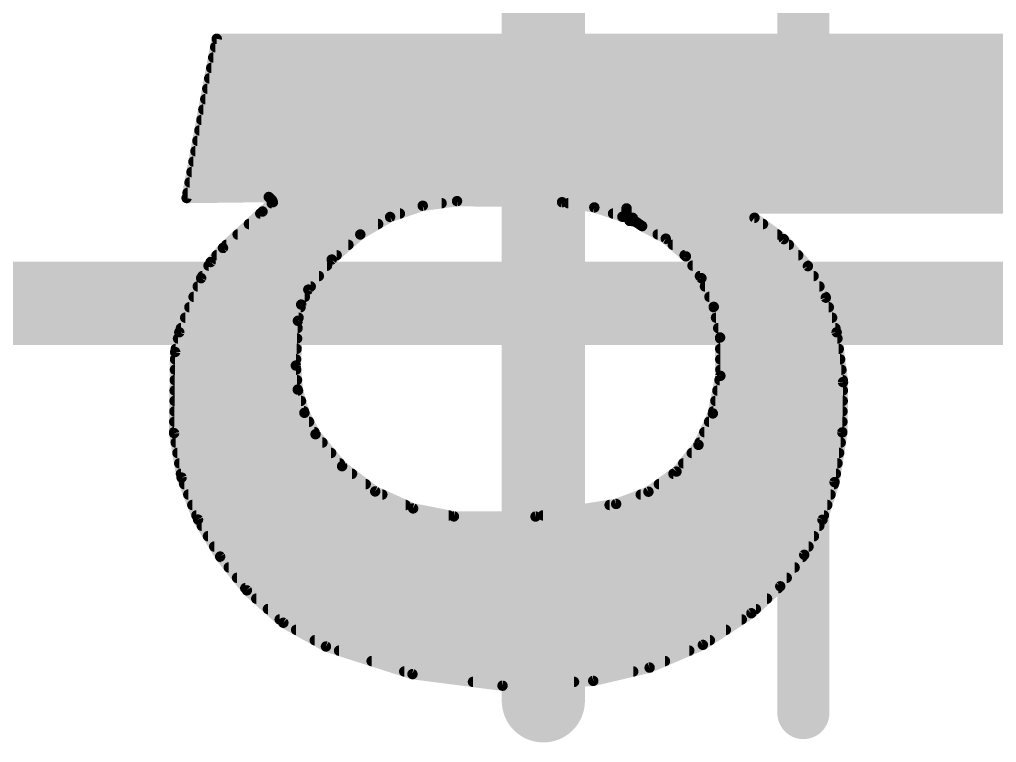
# Model space of a CAD drawing. Extents: x -0.1 to 26.8, y -10.2 to 23.
# Drawn here: x 6.341 to 8.727, y 17.708 to 19.473 of the extents above; entities that cross this region are included whole.
import ezdxf

# ---------------------------------------------------------------- set-up
doc = ezdxf.new("R2010")
doc.units = 0
for name, color, linetype in [('1', 12, 'CONTINUOUS'), ('21', 41, 'CONTINUOUS'), ('22', 40, 'CONTINUOUS'), ('51', 53, 'CONTINUOUS')]:
    doc.layers.add(name, color=color, linetype=linetype)

msp = doc.modelspace()

# ---------------------------------------------------------------- linework, layer by layer
at = {"layer": '1', "const_width": 0.2032}
msp.add_lwpolyline([(6.08, 18.78), (15.56, 18.78)], dxfattribs=at)
at = {"layer": '21', "const_width": 0.2032}
msp.add_lwpolyline([(7.62, 17.81), (7.62, 20.29)], dxfattribs=at)
at = {"layer": '21', "const_width": 0.1016}
msp.add_lwpolyline([(7.5692, 17.81, 1), (7.6708, 17.81)], format="xyb", dxfattribs=at)
at = {"layer": '22', "const_width": 0.0254}
for points in [[(6.8224, 19.4259), (6.7488, 19.0373)], [(8.8798, 19.4259), (6.8224, 19.4259)], [(6.8186, 19.4056), (8.8981, 19.4056)], [(6.8137, 19.3802), (8.921, 19.3802)], [(6.8089, 19.3548), (8.9439, 19.3548)], [(6.8041, 19.3294), (8.9668, 19.3294)], [(6.7993, 19.304), (8.9897, 19.304)], [(6.7945, 19.2786), (9.0127, 19.2786)], [(6.7897, 19.2532), (9.0356, 19.2532)], [(6.7849, 19.2278), (9.0585, 19.2278)], [(6.7801, 19.2024), (9.0814, 19.2024)], [(6.7753, 19.177), (9.1043, 19.177)], [(6.7705, 19.1516), (9.1272, 19.1516)], [(6.7656, 19.1262), (9.1501, 19.1262)], [(6.7608, 19.1008), (9.173, 19.1008)], [(6.756, 19.0754), (9.1959, 19.0754)], [(6.7512, 19.05), (9.2188, 19.05)], [(6.7488, 19.0373), (6.9494, 19.0398)], [(6.9596, 19.0271), (6.9342, 19.0043)], [(6.9494, 19.0398), (6.9571, 19.0322)], [(6.9571, 19.0322), (6.9596, 19.0271)], [(7.3256, 19.0184), (7.4092, 19.0297)], [(7.4092, 19.0297), (7.6657, 19.0271)], [(7.6657, 19.0271), (7.7445, 19.0144)], [(6.9342, 19.0043), (6.8377, 18.9154)], [(6.9568, 19.0246), (7.3714, 19.0246)], [(7.2458, 18.991), (7.3256, 19.0184)], [(7.6812, 19.0246), (9.2417, 19.0246)], [(7.7445, 19.0144), (7.813, 18.9916)], [(7.8232, 18.9992), (7.8232, 19.0119)], [(7.8232, 19.0119), (9.2532, 19.0119)], [(6.9287, 18.9992), (7.2697, 18.9992)], [(7.173, 18.9484), (7.2458, 18.991)], [(7.7902, 18.9992), (7.8232, 18.9992)], [(7.813, 18.9916), (7.8167, 18.9911)], [(7.8167, 18.9911), (7.8202, 18.9925)], [(7.8202, 18.9925), (7.8226, 18.9955)], [(7.8226, 18.9955), (7.8232, 18.9992)], [(7.8384, 18.989), (7.8308, 18.9814)], [(7.8308, 18.9814), (7.8359, 18.9814)], [(7.8359, 18.9814), (7.8456, 18.9794)], [(8.1356, 18.989), (7.8384, 18.989)], [(7.8456, 18.9794), (7.8537, 18.9738)], [(8.2072, 18.937), (8.1356, 18.989)], [(6.9011, 18.9738), (7.2165, 18.9738)], [(7.8537, 18.9738), (7.8613, 18.9687)], [(7.8537, 18.9738), (8.1565, 18.9738)], [(7.8613, 18.9687), (7.919, 18.938)], [(6.8735, 18.9484), (7.173, 18.9484)], [(7.1032, 18.887), (7.173, 18.9484)], [(7.8995, 18.9484), (8.1915, 18.9484)], [(7.919, 18.938), (7.9682, 18.8949)], [(8.2662, 18.871), (8.2072, 18.937)], [(6.8377, 18.9154), (6.8076, 18.881)], [(6.846, 18.923), (7.1441, 18.923)], [(7.9362, 18.923), (8.2197, 18.923)], [(6.8221, 18.8976), (7.1152, 18.8976)], [(7.046, 18.8138), (7.1032, 18.887)], [(7.9651, 18.8976), (8.2424, 18.8976)], [(7.9682, 18.8949), (8.0061, 18.8417)], [(6.8076, 18.881), (6.7843, 18.8417)], [(6.8023, 18.8722), (7.0916, 18.8722)], [(7.9844, 18.8722), (8.2651, 18.8722)], [(8.3099, 18.7941), (8.2662, 18.871)], [(6.7843, 18.8417), (6.731, 18.7096)], [(6.7873, 18.8468), (7.0718, 18.8468)], [(8.0025, 18.8468), (8.2799, 18.8468)], [(8.0061, 18.8417), (8.0361, 18.7716)], [(6.7761, 18.8214), (7.0519, 18.8214)], [(7.0285, 18.7773), (7.046, 18.8138)], [(8.0148, 18.8214), (8.2943, 18.8214)], [(6.7659, 18.796), (7.0375, 18.796)], [(8.0257, 18.796), (8.3088, 18.796)], [(8.3363, 18.7096), (8.3099, 18.7941)], [(6.7556, 18.7706), (7.0272, 18.7706)], [(7.0206, 18.7376), (7.0285, 18.7773)], [(8.0361, 18.7716), (8.0518, 18.6969)], [(8.0363, 18.7706), (8.3172, 18.7706)], [(6.7454, 18.7452), (7.0221, 18.7452)], [(8.0417, 18.7452), (8.3252, 18.7452)], [(6.7351, 18.7198), (7.0198, 18.7198)], [(7.0155, 18.6284), (7.0206, 18.7376)], [(8.047, 18.7198), (8.3331, 18.7198)], [(6.731, 18.7096), (6.7208, 18.6614)], [(6.7278, 18.6944), (7.0186, 18.6944)], [(8.0518, 18.6969), (8.0524, 18.6033)], [(8.0518, 18.6944), (8.3382, 18.6944)], [(8.3518, 18.5879), (8.3363, 18.7096)], [(6.7224, 18.669), (7.0174, 18.669)], [(8.052, 18.669), (8.3415, 18.669)], [(6.7208, 18.6614), (6.7183, 18.4633)], [(6.7206, 18.6436), (7.0162, 18.6436)], [(7.0202, 18.5696), (7.0155, 18.6284)], [(8.0521, 18.6436), (8.3447, 18.6436)], [(6.7203, 18.6182), (7.0163, 18.6182)], [(8.0524, 18.6033), (8.034, 18.5115)], [(8.0523, 18.6182), (8.348, 18.6182)], [(6.7199, 18.5928), (7.0184, 18.5928)], [(8.0503, 18.5928), (8.3512, 18.5928)], [(8.3501, 18.4652), (8.3518, 18.5879)], [(6.7196, 18.5674), (7.0209, 18.5674)], [(7.0365, 18.513), (7.0202, 18.5696)], [(8.0452, 18.5674), (8.3515, 18.5674)], [(6.7193, 18.542), (7.0282, 18.542)], [(8.0401, 18.542), (8.3512, 18.542)], [(6.719, 18.5166), (7.0355, 18.5166)], [(7.0637, 18.4607), (7.0365, 18.513)], [(8.034, 18.5115), (7.9989, 18.4348)], [(8.035, 18.5166), (8.3508, 18.5166)], [(6.7187, 18.4912), (7.0479, 18.4912)], [(8.0247, 18.4912), (8.3505, 18.4912)], [(6.7183, 18.4658), (7.0611, 18.4658)], [(6.7183, 18.4633), (6.7367, 18.3548)], [(7.1286, 18.3826), (7.0637, 18.4607)], [(8.0131, 18.4658), (8.3501, 18.4658)], [(8.3312, 18.3439), (8.3501, 18.4652)], [(6.7222, 18.4404), (7.0806, 18.4404)], [(7.9989, 18.4348), (7.9452, 18.3696)], [(8.0015, 18.4404), (8.3462, 18.4404)], [(6.7265, 18.415), (7.1017, 18.415)], [(7.9826, 18.415), (8.3423, 18.415)], [(6.7308, 18.3896), (7.1227, 18.3896)], [(7.2094, 18.3212), (7.1286, 18.3826)], [(7.9617, 18.3896), (8.3383, 18.3896)], [(6.7351, 18.3642), (7.1528, 18.3642)], [(7.9452, 18.3696), (7.8767, 18.3205)], [(7.9377, 18.3642), (8.3344, 18.3642)], [(6.7367, 18.3548), (6.7767, 18.2524)], [(6.7429, 18.3388), (7.1862, 18.3388)], [(7.9023, 18.3388), (8.3296, 18.3388)], [(8.3017, 18.252), (8.3312, 18.3439)], [(6.7529, 18.3134), (7.2268, 18.3134)], [(7.302, 18.2796), (7.2094, 18.3212)], [(7.8767, 18.3205), (7.7978, 18.2905)], [(7.8581, 18.3134), (8.3214, 18.3134)], [(6.7628, 18.288), (7.2834, 18.288)], [(7.7978, 18.2905), (7.6009, 18.2598)], [(7.7818, 18.288), (8.3133, 18.288)], [(6.7727, 18.2626), (7.3889, 18.2626)], [(7.4016, 18.2601), (7.302, 18.2796)], [(7.619, 18.2626), (8.3052, 18.2626)], [(6.7767, 18.2524), (6.8308, 18.1622)], [(7.6009, 18.2598), (7.4016, 18.2601)], [(8.2571, 18.1664), (8.3017, 18.252)], [(6.7858, 18.2372), (8.294, 18.2372)], [(6.801, 18.2118), (8.2808, 18.2118)], [(6.8163, 18.1864), (8.2676, 18.1864)], [(6.8308, 18.1622), (6.8961, 18.0797)], [(6.8317, 18.161), (8.253, 18.161)], [(8.1987, 18.0896), (8.2571, 18.1664)], [(6.8518, 18.1356), (8.2337, 18.1356)], [(6.8719, 18.1102), (8.2144, 18.1102)], [(6.8921, 18.0848), (8.1935, 18.0848)], [(6.8961, 18.0797), (6.9851, 18.0006)], [(8.128, 18.0238), (8.1987, 18.0896)], [(6.9189, 18.0594), (8.1662, 18.0594)], [(6.9475, 18.034), (8.139, 18.034)], [(6.9761, 18.0086), (8.1047, 18.0086)], [(6.9851, 18.0006), (7.0891, 17.9426)], [(8.0096, 17.9466), (8.128, 18.0238)], [(7.0163, 17.9832), (8.0657, 17.9832)], [(7.0618, 17.9578), (8.0267, 17.9578)], [(7.0891, 17.9426), (7.3004, 17.8752)], [(7.1211, 17.9324), (7.9764, 17.9324)], [(7.8796, 17.891), (8.0096, 17.9466)], [(7.2007, 17.907), (7.917, 17.907)], [(7.2803, 17.8816), (7.8395, 17.8816)], [(7.7419, 17.8587), (7.8796, 17.891)], [(7.3004, 17.8752), (7.5204, 17.8469)], [(7.5204, 17.8469), (7.7419, 17.8587)], [(7.4482, 17.8562), (7.6949, 17.8562)]]:
    msp.add_lwpolyline(points, dxfattribs=at)
at = {"layer": '22', "const_width": 0.0127}
for points in [[(6.8224, 19.4323, 1), (6.8224, 19.4196)], [(6.8286, 19.4247, 1), (6.8162, 19.4271)], [(6.8186, 19.412, 1), (6.8186, 19.3992)], [(6.8137, 19.3866, 1), (6.8137, 19.3739)], [(6.8089, 19.3612, 1), (6.8089, 19.3484)], [(6.8041, 19.3358, 1), (6.8041, 19.323)], [(6.7993, 19.3104, 1), (6.7993, 19.2977)], [(6.7945, 19.285, 1), (6.7945, 19.2722)], [(6.7897, 19.2596, 1), (6.7897, 19.2468)], [(6.7849, 19.2342, 1), (6.7849, 19.2215)], [(6.7801, 19.2088, 1), (6.7801, 19.196)], [(6.7753, 19.1834, 1), (6.7753, 19.1706)], [(6.7705, 19.158, 1), (6.7705, 19.1453)], [(6.7656, 19.1326, 1), (6.7656, 19.1198)], [(6.7608, 19.1072, 1), (6.7608, 19.0944)], [(6.756, 19.0818, 1), (6.756, 19.0691)], [(6.7512, 19.0564, 1), (6.7512, 19.0436)], [(6.7487, 19.0436, 1), (6.7489, 19.031)], [(6.7426, 19.0385, 1), (6.755, 19.0361)], [(6.9539, 19.0443, 1), (6.9449, 19.0353)], [(6.9495, 19.0335, 1), (6.9493, 19.0461)], [(6.9628, 19.035, 1), (6.9514, 19.0294)], [(6.9526, 19.0277, 1), (6.9616, 19.0367)], [(6.9638, 19.0224, 1), (6.9554, 19.0318)], [(7.4093, 19.036, 1), (7.4091, 19.0234)], [(7.41, 19.0234, 1), (7.4084, 19.036)], [(7.6667, 19.0334, 1), (7.6647, 19.0208)], [(7.6656, 19.0208, 1), (7.6658, 19.0334)], [(6.93, 19.009, 1), (6.9384, 18.9996)], [(6.9385, 18.9996, 1), (6.9299, 19.009)], [(6.9568, 19.031, 1), (6.9568, 19.0182)], [(6.9539, 19.0243, 1), (6.9653, 19.0299)], [(7.3247, 19.0247, 1), (7.3264, 19.0121)], [(7.3277, 19.0124, 1), (7.3235, 19.0244)], [(7.3714, 19.0182, 1), (7.3714, 19.031)], [(7.6812, 19.031, 1), (7.6812, 19.0182)], [(7.7465, 19.0204, 1), (7.7425, 19.0084)], [(7.7435, 19.0081, 1), (7.7455, 19.0207)], [(7.8296, 19.0119, 1), (7.8168, 19.0119)], [(7.8232, 19.0183, 1), (7.8232, 19.0055)], [(6.9287, 19.0056, 1), (6.9287, 18.9929)], [(7.2438, 18.997, 1), (7.2479, 18.985)], [(7.249, 18.9855, 1), (7.2426, 18.9965)], [(7.2697, 18.9929, 1), (7.2697, 19.0056)], [(7.7902, 19.0056, 1), (7.7902, 18.9929)], [(7.8138, 18.9979, 1), (7.8122, 18.9853)], [(7.8144, 18.997, 1), (7.8191, 18.9852)], [(7.811, 18.9856, 1), (7.815, 18.9976)], [(7.8153, 18.9965, 1), (7.8252, 18.9886)], [(7.8159, 18.9848, 1), (7.8176, 18.9974)], [(7.8163, 18.9965, 1), (7.8289, 18.9945)], [(7.8168, 18.9992, 1), (7.8296, 18.9992)], [(7.8295, 18.9982, 1), (7.8169, 19.0002)], [(7.8276, 18.9915, 1), (7.8176, 18.9994)], [(7.8226, 18.9866, 1), (7.8179, 18.9984)], [(7.8232, 18.9929, 1), (7.8232, 19.0056)], [(7.8308, 18.9878, 1), (7.8308, 18.975)], [(7.8263, 18.9859, 1), (7.8353, 18.9769)], [(7.8372, 18.9876, 1), (7.8346, 18.9752)], [(7.8384, 18.9954, 1), (7.8384, 18.9826)], [(7.8429, 18.9845, 1), (7.8339, 18.9935)], [(7.8359, 18.975, 1), (7.8359, 18.9878)], [(7.8492, 18.9846, 1), (7.842, 18.9742)], [(7.8443, 18.9732, 1), (7.8468, 18.9856)], [(8.1393, 18.9941, 1), (8.1319, 18.9839)], [(8.1356, 18.9826, 1), (8.1356, 18.9954)], [(6.9011, 18.9802, 1), (6.9011, 18.9674)], [(7.2165, 18.9674, 1), (7.2165, 18.9802)], [(7.8537, 18.9802, 1), (7.8537, 18.9674)], [(7.8572, 18.9791, 1), (7.8502, 18.9685)], [(7.8501, 18.9686, 1), (7.8573, 18.979)], [(7.8643, 18.9743, 1), (7.8583, 18.9631)], [(7.8578, 18.9634, 1), (7.8648, 18.974)], [(8.1565, 18.9674, 1), (8.1565, 18.9802)], [(6.8735, 18.9548, 1), (6.8735, 18.942)], [(7.1698, 18.9539, 1), (7.1762, 18.9429)], [(7.1772, 18.9436, 1), (7.1688, 18.9532)], [(7.173, 18.942, 1), (7.173, 18.9548)], [(7.8995, 18.9548, 1), (7.8995, 18.942)], [(7.9232, 18.9428, 1), (7.9148, 18.9333)], [(7.916, 18.9324, 1), (7.922, 18.9436)], [(8.1915, 18.942, 1), (8.1915, 18.9548)], [(8.2119, 18.9412, 1), (8.2025, 18.9327)], [(8.2035, 18.9318, 1), (8.2109, 18.9421)], [(6.8334, 18.9201, 1), (6.842, 18.9107)], [(6.8425, 18.9112, 1), (6.8329, 18.9196)], [(6.846, 18.9294, 1), (6.846, 18.9167)], [(7.1441, 18.9167, 1), (7.1441, 18.9294)], [(7.9362, 18.9294, 1), (7.9362, 18.9167)], [(8.2197, 18.9167, 1), (8.2197, 18.9294)], [(6.8221, 18.904, 1), (6.8221, 18.8912)], [(7.099, 18.8918, 1), (7.1074, 18.8823)], [(7.1082, 18.8831, 1), (7.0982, 18.891)], [(7.1152, 18.8912, 1), (7.1152, 18.904)], [(7.9651, 18.904, 1), (7.9651, 18.8912)], [(7.9733, 18.8986, 1), (7.963, 18.8912)], [(7.964, 18.8902, 1), (7.9723, 18.8997)], [(8.2424, 18.8912, 1), (8.2424, 18.904)], [(6.8023, 18.8786, 1), (6.8023, 18.8658)], [(6.8028, 18.8852, 1), (6.8123, 18.8769)], [(6.813, 18.8778, 1), (6.8021, 18.8843)], [(7.0916, 18.8658, 1), (7.0916, 18.8786)], [(7.9844, 18.8786, 1), (7.9844, 18.8658)], [(8.2717, 18.8741, 1), (8.2606, 18.8679)], [(8.2614, 18.8668, 1), (8.2709, 18.8752)], [(8.2651, 18.8658, 1), (8.2651, 18.8786)], [(6.7788, 18.8449, 1), (6.7898, 18.8385)], [(6.7902, 18.8393, 1), (6.7784, 18.8441)], [(6.7873, 18.8532, 1), (6.7873, 18.8405)], [(7.0718, 18.8405, 1), (7.0718, 18.8532)], [(8.0025, 18.8532, 1), (8.0025, 18.8405)], [(8.0119, 18.8442, 1), (8.0003, 18.8392)], [(8.0009, 18.838, 1), (8.0113, 18.8454)], [(8.2799, 18.8405, 1), (8.2799, 18.8532)], [(6.7761, 18.8278, 1), (6.7761, 18.815)], [(7.041, 18.8177, 1), (7.051, 18.8099)], [(7.0517, 18.8111, 1), (7.0403, 18.8165)], [(7.0519, 18.815, 1), (7.0519, 18.8278)], [(8.0148, 18.8278, 1), (8.0148, 18.815)], [(8.2943, 18.815, 1), (8.2943, 18.8278)], [(6.7659, 18.8024, 1), (6.7659, 18.7896)], [(7.0375, 18.7896, 1), (7.0375, 18.8024)], [(8.0257, 18.8024, 1), (8.0257, 18.7896)], [(8.3159, 18.7959, 1), (8.3038, 18.7922)], [(8.3043, 18.7909, 1), (8.3154, 18.7972)], [(8.3088, 18.7896, 1), (8.3088, 18.8024)], [(6.7556, 18.777, 1), (6.7556, 18.7643)], [(7.0228, 18.78, 1), (7.0343, 18.7745)], [(7.0348, 18.776, 1), (7.0223, 18.7785)], [(7.0272, 18.7643, 1), (7.0272, 18.777)], [(8.0423, 18.7729, 1), (8.0299, 18.7703)], [(8.0363, 18.777, 1), (8.0363, 18.7643)], [(8.0303, 18.7691, 1), (8.042, 18.7741)], [(8.3172, 18.7643, 1), (8.3172, 18.777)], [(6.7454, 18.7516, 1), (6.7454, 18.7388)], [(7.0221, 18.7388, 1), (7.0221, 18.7516)], [(8.0417, 18.7516, 1), (8.0417, 18.7388)], [(8.3252, 18.7388, 1), (8.3252, 18.7516)], [(6.7351, 18.7262, 1), (6.7351, 18.7134)], [(7.0144, 18.7388, 1), (7.0268, 18.7364)], [(7.0269, 18.7373, 1), (7.0143, 18.7379)], [(7.0198, 18.7134, 1), (7.0198, 18.7262)], [(8.047, 18.7262, 1), (8.047, 18.7134)], [(8.3331, 18.7134, 1), (8.3331, 18.7262)], [(6.7278, 18.7008, 1), (6.7278, 18.6881)], [(6.7251, 18.712, 1), (6.7369, 18.7072)], [(6.7372, 18.7083, 1), (6.7248, 18.7109)], [(7.0186, 18.6881, 1), (7.0186, 18.7008)], [(8.0518, 18.7008, 1), (8.0518, 18.6881)], [(8.0581, 18.6969, 1), (8.0455, 18.6969)], [(8.3426, 18.7104, 1), (8.33, 18.7088)], [(8.3302, 18.7077, 1), (8.3424, 18.7115)], [(8.3382, 18.6881, 1), (8.3382, 18.7008)], [(6.7224, 18.6754, 1), (6.7224, 18.6626)], [(7.0174, 18.6626, 1), (7.0174, 18.6754)], [(8.0456, 18.6956, 1), (8.058, 18.6982)], [(8.052, 18.6754, 1), (8.052, 18.6626)], [(8.3415, 18.6626, 1), (8.3415, 18.6754)], [(6.7146, 18.6627, 1), (6.727, 18.6601)], [(6.7271, 18.6613, 1), (6.7145, 18.6615)], [(6.7206, 18.65, 1), (6.7206, 18.6372)], [(7.0218, 18.6289, 1), (7.0092, 18.6279)], [(7.0092, 18.6287, 1), (7.0218, 18.6281)], [(7.0162, 18.6372, 1), (7.0162, 18.65)], [(8.0521, 18.65, 1), (8.0521, 18.6372)], [(8.3447, 18.6372, 1), (8.3447, 18.65)], [(6.7203, 18.6246, 1), (6.7203, 18.6119)], [(7.0163, 18.6119, 1), (7.0163, 18.6246)], [(8.0523, 18.6246, 1), (8.0523, 18.6119)], [(8.046, 18.6032, 1), (8.0587, 18.6033)], [(8.0586, 18.602, 1), (8.0462, 18.6045)], [(8.348, 18.6119, 1), (8.348, 18.6246)], [(6.7199, 18.5992, 1), (6.7199, 18.5864)], [(7.0184, 18.5864, 1), (7.0184, 18.5992)], [(8.0503, 18.5992, 1), (8.0503, 18.5864)], [(8.3582, 18.5878, 1), (8.3455, 18.588)], [(8.3455, 18.5871, 1), (8.3581, 18.5887)], [(8.3512, 18.5864, 1), (8.3512, 18.5992)], [(6.7196, 18.5738, 1), (6.7196, 18.561)], [(7.0263, 18.5714, 1), (7.0141, 18.5679)], [(7.0139, 18.5691, 1), (7.0266, 18.5702)], [(7.0209, 18.561, 1), (7.0209, 18.5738)], [(8.0452, 18.5738, 1), (8.0452, 18.561)], [(8.3515, 18.561, 1), (8.3515, 18.5738)], [(6.7193, 18.5484, 1), (6.7193, 18.5357)], [(7.0282, 18.5357, 1), (7.0282, 18.5484)], [(8.0401, 18.5484, 1), (8.0401, 18.5357)], [(8.3512, 18.5357, 1), (8.3512, 18.5484)], [(6.719, 18.523, 1), (6.719, 18.5102)], [(7.0422, 18.5159, 1), (7.0309, 18.5101)], [(7.0304, 18.5112, 1), (7.0426, 18.5148)], [(7.0355, 18.5102, 1), (7.0355, 18.523)], [(8.0278, 18.5127, 1), (8.0402, 18.5103)], [(8.0398, 18.5089, 1), (8.0282, 18.5141)], [(8.035, 18.523, 1), (8.035, 18.5102)], [(8.3508, 18.5102, 1), (8.3508, 18.523)], [(6.7187, 18.4976, 1), (6.7187, 18.4848)], [(7.0479, 18.4848, 1), (7.0479, 18.4976)], [(8.0247, 18.4976, 1), (8.0247, 18.4848)], [(8.3505, 18.4848, 1), (8.3505, 18.4976)], [(6.7183, 18.4722, 1), (6.7183, 18.4595)], [(6.7246, 18.4644, 1), (6.712, 18.4622)], [(6.712, 18.4634, 1), (6.7246, 18.4632)], [(7.0686, 18.4648, 1), (7.0588, 18.4566)], [(7.0581, 18.4578, 1), (7.0693, 18.4636)], [(7.0611, 18.4595, 1), (7.0611, 18.4722)], [(8.0131, 18.4722, 1), (8.0131, 18.4595)], [(8.3438, 18.4652, 1), (8.3565, 18.4651)], [(8.3564, 18.4642, 1), (8.3438, 18.4661)], [(8.3501, 18.4595, 1), (8.3501, 18.4722)], [(6.7222, 18.4468, 1), (6.7222, 18.434)], [(7.0806, 18.434, 1), (7.0806, 18.4468)], [(7.9931, 18.4374, 1), (8.0047, 18.4321)], [(8.0038, 18.4307, 1), (7.994, 18.4388)], [(8.0015, 18.4468, 1), (8.0015, 18.434)], [(8.3462, 18.434, 1), (8.3462, 18.4468)], [(6.7265, 18.4214, 1), (6.7265, 18.4086)], [(7.1017, 18.4086, 1), (7.1017, 18.4214)], [(7.9826, 18.4214, 1), (7.9826, 18.4086)], [(8.3423, 18.4086, 1), (8.3423, 18.4214)], [(6.7308, 18.396, 1), (6.7308, 18.3833)], [(7.1324, 18.3877, 1), (7.1247, 18.3776)], [(7.1227, 18.3833, 1), (7.1227, 18.396)], [(7.9617, 18.396, 1), (7.9617, 18.3833)], [(8.3383, 18.3833, 1), (8.3383, 18.396)], [(6.7351, 18.3706, 1), (6.7351, 18.3578)], [(7.1237, 18.3786, 1), (7.1334, 18.3867)], [(7.1528, 18.3578, 1), (7.1528, 18.3706)], [(7.9377, 18.3706, 1), (7.9377, 18.3578)], [(7.9403, 18.3737, 1), (7.9501, 18.3656)], [(7.9489, 18.3645, 1), (7.9415, 18.3748)], [(8.3344, 18.3578, 1), (8.3344, 18.3706)], [(6.7426, 18.3572, 1), (6.7307, 18.3525)], [(6.7304, 18.3538, 1), (6.7429, 18.3559)], [(6.7429, 18.3452, 1), (6.7429, 18.3325)], [(7.1862, 18.3325, 1), (7.1862, 18.3452)], [(7.9023, 18.3452, 1), (7.9023, 18.3325)], [(8.3249, 18.3449, 1), (8.3375, 18.3429)], [(8.3372, 18.342, 1), (8.3252, 18.3458)], [(8.3296, 18.3325, 1), (8.3296, 18.3452)], [(6.7529, 18.3198, 1), (6.7529, 18.3071)], [(7.212, 18.327, 1), (7.2068, 18.3154)], [(7.2055, 18.3161, 1), (7.2132, 18.3263)], [(7.2268, 18.3071, 1), (7.2268, 18.3198)], [(7.8581, 18.3198, 1), (7.8581, 18.3071)], [(7.873, 18.3256, 1), (7.8804, 18.3153)], [(7.8789, 18.3145, 1), (7.8744, 18.3264)], [(8.3214, 18.3071, 1), (8.3214, 18.3198)], [(6.7628, 18.2944, 1), (6.7628, 18.2816)], [(7.2834, 18.2816, 1), (7.2834, 18.2944)], [(7.7818, 18.2944, 1), (7.7818, 18.2816)], [(7.7955, 18.2964, 1), (7.8001, 18.2846)], [(7.7988, 18.2842, 1), (7.7968, 18.2968)], [(8.3133, 18.2816, 1), (8.3133, 18.2944)], [(6.7727, 18.269, 1), (6.7727, 18.2563)], [(7.3032, 18.2859, 1), (7.3008, 18.2734)], [(7.2994, 18.2739, 1), (7.3046, 18.2854)], [(7.3889, 18.2563, 1), (7.3889, 18.269)], [(7.619, 18.269, 1), (7.619, 18.2563)], [(8.3052, 18.2563, 1), (8.3052, 18.269)], [(6.7821, 18.2557, 1), (6.7713, 18.2491)], [(6.7708, 18.2501, 1), (6.7826, 18.2547)], [(7.4016, 18.2664, 1), (7.4016, 18.2538)], [(7.4004, 18.2539, 1), (7.4028, 18.2663)], [(7.5999, 18.266, 1), (7.6019, 18.2535)], [(7.6009, 18.2534, 1), (7.6009, 18.2661)], [(8.2957, 18.2539, 1), (8.3078, 18.25)], [(8.3074, 18.249, 1), (8.2961, 18.2549)], [(6.7858, 18.2436, 1), (6.7858, 18.2309)], [(8.294, 18.2309, 1), (8.294, 18.2436)], [(6.801, 18.2182, 1), (6.801, 18.2054)], [(8.2808, 18.2054, 1), (8.2808, 18.2182)], [(6.8163, 18.1928, 1), (6.8163, 18.1801)], [(8.2676, 18.1801, 1), (8.2676, 18.1928)], [(6.8358, 18.1661, 1), (6.8258, 18.1582)], [(6.8317, 18.1674, 1), (6.8317, 18.1547)], [(6.8253, 18.1589, 1), (6.8362, 18.1654)], [(8.2515, 18.1693, 1), (8.2628, 18.1634)], [(8.2622, 18.1625, 1), (8.2521, 18.1702)], [(8.253, 18.1547, 1), (8.253, 18.1674)], [(6.8518, 18.142, 1), (6.8518, 18.1292)], [(8.2337, 18.1292, 1), (8.2337, 18.142)], [(6.8719, 18.1166, 1), (6.8719, 18.1039)], [(8.2144, 18.1039, 1), (8.2144, 18.1166)], [(6.8921, 18.0912, 1), (6.8921, 18.0785)], [(6.9003, 18.0844, 1), (6.8919, 18.075)], [(6.8911, 18.0758, 1), (6.9011, 18.0836)], [(8.1936, 18.0934, 1), (8.2037, 18.0857)], [(8.1935, 18.0785, 1), (8.1935, 18.0912)], [(8.203, 18.0849, 1), (8.1943, 18.0942)], [(6.9189, 18.0658, 1), (6.9189, 18.053)], [(8.1662, 18.053, 1), (8.1662, 18.0658)], [(6.9475, 18.0404, 1), (6.9475, 18.0277)], [(8.139, 18.0277, 1), (8.139, 18.0404)], [(6.9761, 18.015, 1), (6.9761, 18.0023)], [(6.9882, 18.0061, 1), (6.982, 17.995)], [(8.1047, 18.0023, 1), (8.1047, 18.015)], [(8.1237, 18.0284, 1), (8.1323, 18.0192)], [(8.1315, 18.0185, 1), (8.1245, 18.0291)], [(6.9809, 17.9958, 1), (6.9893, 18.0053)], [(7.0163, 17.9896, 1), (7.0163, 17.9768)], [(8.0657, 17.9768, 1), (8.0657, 17.9896)], [(7.0618, 17.9642, 1), (7.0618, 17.9515)], [(8.0267, 17.9515, 1), (8.0267, 17.9642)], [(7.091, 17.9486, 1), (7.0872, 17.9366)], [(7.086, 17.9371, 1), (7.0922, 17.9481)], [(7.1211, 17.9388, 1), (7.1211, 17.9261)], [(7.9764, 17.9261, 1), (7.9764, 17.9388)], [(8.0061, 17.9519, 1), (8.013, 17.9413)], [(8.012, 17.9408, 1), (8.0071, 17.9524)], [(7.2007, 17.9134, 1), (7.2007, 17.9006)], [(7.917, 17.9006, 1), (7.917, 17.9134)], [(7.2803, 17.888, 1), (7.2803, 17.8753)], [(7.8395, 17.8753, 1), (7.8395, 17.888)], [(7.8771, 17.8968, 1), (7.882, 17.8852)], [(7.881, 17.8848, 1), (7.8781, 17.8972)], [(7.3012, 17.8815, 1), (7.2996, 17.8689)], [(7.2985, 17.8691, 1), (7.3023, 17.8812)], [(7.7404, 17.8649, 1), (7.7434, 17.8525)], [(7.7422, 17.8524, 1), (7.7416, 17.865)], [(7.4482, 17.8626, 1), (7.4482, 17.8498)], [(7.5201, 17.8533, 1), (7.5207, 17.8406)], [(7.5196, 17.8406, 1), (7.5212, 17.8532)], [(7.6949, 17.8498, 1), (7.6949, 17.8626)]]:
    msp.add_lwpolyline(points, format="xyb", dxfattribs=at)
at = {"layer": '51', "const_width": 0.127}
for points in [[(8.255, 19.28), (8.255, 20.165)], [(8.255, 18.605), (8, 19.06)], [(8.255, 17.78), (8.255, 18.605)]]:
    msp.add_lwpolyline(points, dxfattribs=at)
at = {"layer": '51', "const_width": 0.0635}
for points in [[(8.2233, 19.28, 1), (8.2868, 19.28)], [(8.0277, 19.0755, 1), (7.9723, 19.0445)], [(8.2868, 18.605, 1), (8.2233, 18.605)], [(8.2273, 18.5895, 1), (8.2827, 18.6205)], [(8.2233, 17.78, 1), (8.2868, 17.78)]]:
    msp.add_lwpolyline(points, format="xyb", dxfattribs=at)

doc.saveas('drawing.dxf')
